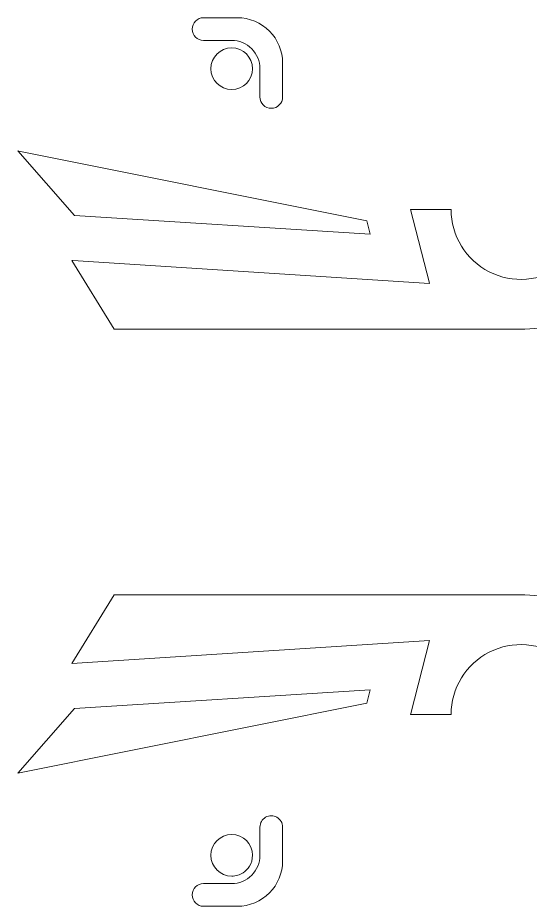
# Model space of a CAD drawing. Header units: millimetres. Extents: x -303 to 303, y -228 to 227.
# Drawn here: x -148.3 to -90.7, y 8.2 to 107.9 of the extents above; entities that cross this region are included whole.
import ezdxf

# ---------------------------------------------------------------- set-up
doc = ezdxf.new("R2010")
doc.units = ezdxf.units.MM
doc.header["$MEASUREMENT"] = 0
doc.layers.add('Layer 1', color=7, linetype='Continuous')

msp = doc.modelspace()

# ---------------------------------------------------------------- linework, layer by layer
at = {"layer": 'Layer 1', "color": 250, "lineweight": 9}
for points, knots in [([(-118.5141, 102.8563), (-118.5141, 102.8563), (-118.5141, 99.0463), (-118.5141, 99.0463), (-118.5141, 99.0463), (-118.5141, 98.3449), (-119.0827, 97.7763), (-119.7841, 97.7763), (-119.7841, 97.7763), (-120.4855, 97.7763), (-121.0541, 98.3449), (-121.0541, 99.0463), (-121.0541, 99.0463), (-121.0541, 99.0463), (-121.0541, 102.2213), (-121.0541, 102.2213), (-121.0541, 102.2213), (-121.0541, 103.0633), (-121.3886, 103.8709), (-121.9841, 104.4663), (-121.9841, 104.4663), (-122.5795, 105.0618), (-123.3871, 105.3963), (-124.2291, 105.3963), (-124.2291, 105.3963), (-124.2291, 105.3963), (-127.4041, 105.3963), (-127.4041, 105.3963), (-127.4041, 105.3963), (-128.1055, 105.3963), (-128.6741, 105.9649), (-128.6741, 106.6663), (-128.6741, 106.6663), (-128.6741, 107.3677), (-128.1055, 107.9363), (-127.4041, 107.9363), (-127.4041, 107.9363), (-127.4041, 107.9363), (-127.3041, 107.9363), (-127.3041, 107.9363), (-127.3041, 107.9363), (-127.3041, 107.9363), (-123.5941, 107.9363), (-123.5941, 107.9363), (-123.5941, 107.9363), (-122.2468, 107.9363), (-120.9547, 107.4011), (-120.002, 106.4484), (-120.002, 106.4484), (-119.0493, 105.4957), (-118.5141, 104.2036), (-118.5141, 102.8563)], [0, 0, 0, 0, 0.0714286, 0.0714286, 0.0714286, 0.0714286, 0.1428571, 0.1428571, 0.1428571, 0.1428571, 0.2142857, 0.2142857, 0.2142857, 0.2142857, 0.2857143, 0.2857143, 0.2857143, 0.2857143, 0.3571429, 0.3571429, 0.3571429, 0.3571429, 0.4285714, 0.4285714, 0.4285714, 0.4285714, 0.5, 0.5, 0.5, 0.5, 0.5714286, 0.5714286, 0.5714286, 0.5714286, 0.6428571, 0.6428571, 0.6428571, 0.6428571, 0.7142857, 0.7142857, 0.7142857, 0.7142857, 0.7857143, 0.7857143, 0.7857143, 0.7857143, 0.8571429, 0.8571429, 0.8571429, 0.8571429, 1, 1, 1, 1]), ([(-124.2291, 104.558), (-122.9386, 104.5579), (-121.8925, 103.5118), (-121.8925, 102.2213), (-121.8925, 102.2213), (-121.8925, 100.9308), (-122.9386, 99.8846), (-124.2291, 99.8846), (-124.2291, 99.8846), (-125.5197, 99.8846), (-126.5658, 100.9308), (-126.5658, 102.2213), (-126.5658, 102.2213), (-126.5658, 103.5118), (-125.5196, 104.558), (-124.2291, 104.558)], [0, 0, 0, 0, 0.2, 0.2, 0.2, 0.2, 0.4, 0.4, 0.4, 0.4, 0.6, 0.6, 0.6, 0.6, 1, 1, 1, 1]), ([(-148.1321, 92.9826), (-148.1321, 92.9826), (-109.0671, 85.1598), (-109.0671, 85.1598), (-109.0671, 85.1598), (-109.0671, 85.1598), (-108.6791, 83.65), (-108.6791, 83.65), (-108.6791, 83.65), (-108.6791, 83.65), (-141.8632, 85.7624), (-141.8632, 85.7624), (-141.8632, 85.7624), (-141.8632, 85.7624), (-148.2531, 93.0068), (-148.2531, 93.0068), (-148.2531, 93.0068), (-148.2531, 93.0068), (-148.1321, 92.9826), (-148.1321, 92.9826)], [0, 0, 0, 0, 0.1666667, 0.1666667, 0.1666667, 0.1666667, 0.3333333, 0.3333333, 0.3333333, 0.3333333, 0.5, 0.5, 0.5, 0.5, 0.6666667, 0.6666667, 0.6666667, 0.6666667, 1, 1, 1, 1]), ([(-60.4917, 83.083), (-56.7316, 81.4772), (-53.3822, 79.0438), (-50.6931, 75.9639), (-50.6931, 75.9639), (-50.6931, 75.9639), (-50.6291, 75.9898), (-50.6291, 75.9898), (-50.6291, 75.9898), (-50.6291, 75.9898), (-42.0987, 79.4433), (-42.0987, 79.4433), (-42.0987, 79.4433), (-42.0987, 79.4433), (-42.076, 79.4124), (-42.076, 79.4124), (-42.076, 79.4124), (-42.076, 79.4124), (-41.8741, 79.1342), (-41.8741, 79.1342), (-41.8741, 79.1342), (-41.8741, 79.1342), (-47.839, 72.0355), (-47.839, 72.0355), (-47.839, 72.0355), (-45.7409, 68.5263), (-44.4615, 64.5889), (-44.0963, 60.5166), (-44.0963, 60.5166), (-44.0963, 60.5166), (-35.0981, 58.2798), (-35.0981, 58.2798), (-35.0981, 58.2798), (-35.0975, 58.1525), (-35.0975, 58.0251), (-35.0981, 57.8977), (-35.0981, 57.8977), (-35.0981, 57.8977), (-44.0963, 55.6609), (-44.0963, 55.6609), (-44.0963, 55.6609), (-44.4615, 51.5886), (-45.7409, 47.6512), (-47.839, 44.142), (-47.839, 44.142), (-47.839, 44.142), (-41.8741, 37.0434), (-41.8741, 37.0434), (-41.8741, 37.0434), (-41.8741, 37.0434), (-42.0987, 36.7343), (-42.0987, 36.7343), (-42.0987, 36.7343), (-42.0987, 36.7343), (-50.6931, 40.2136), (-50.6931, 40.2136), (-50.6931, 40.2136), (-53.4419, 37.1058), (-56.9105, 34.6167), (-60.4917, 33.0947), (-60.4917, 33.0947), (-60.4917, 33.0947), (-59.8385, 23.8457), (-59.8385, 23.8457), (-59.8385, 23.8457), (-59.8385, 23.8457), (-60.2018, 23.7276), (-60.2018, 23.7276), (-60.2018, 23.7276), (-60.2018, 23.7276), (-65.1099, 31.5941), (-65.1099, 31.5941), (-65.1099, 31.5941), (-69.0957, 30.6831), (-73.2357, 30.6831), (-77.2215, 31.5941), (-77.2215, 31.5941), (-77.2215, 31.5941), (-82.1294, 23.7276), (-82.1294, 23.7276), (-82.1294, 23.7276), (-82.1294, 23.7276), (-82.4928, 23.8457), (-82.4928, 23.8457), (-82.4928, 23.8457), (-82.4928, 23.8457), (-81.8395, 33.0947), (-81.8395, 33.0947), (-81.8395, 33.0947), (-83.7137, 33.895), (-85.4918, 34.9036), (-87.1404, 36.1013), (-87.1404, 36.1013), (-89.5275, 37.8356), (-92.6858, 38.0842), (-95.3148, 36.7446), (-95.3148, 36.7446), (-97.9438, 35.4052), (-99.599, 32.704), (-99.599, 29.7534), (-99.599, 29.7534), (-99.599, 29.7534), (-104.147, 29.7534), (-104.147, 29.7534), (-104.147, 29.7534), (-104.147, 29.7534), (-104.1214, 29.8528), (-104.1214, 29.8528), (-104.1214, 29.8528), (-104.1214, 29.8528), (-102.017, 38.0419), (-102.017, 38.0419), (-102.017, 38.0419), (-102.017, 38.0419), (-142.1859, 35.4849), (-142.1859, 35.4849), (-142.1859, 35.4849), (-142.1859, 35.4849), (-137.4383, 43.1678), (-137.4383, 43.1678), (-137.4383, 43.1678), (-137.4383, 43.1678), (-137.3383, 43.1678), (-137.3383, 43.1678), (-137.3383, 43.1678), (-137.3383, 43.1678), (-92.487, 43.1678), (-92.487, 43.1678), (-92.487, 43.1678), (-89.4029, 43.3366), (-86.3548, 42.4376), (-83.8559, 40.6221), (-83.8559, 40.6221), (-74.9161, 34.1271), (-62.5152, 35.4305), (-55.1212, 43.6422), (-55.1212, 43.6422), (-47.7271, 51.8541), (-47.7271, 64.3234), (-55.1211, 72.5352), (-55.1211, 72.5352), (-62.515, 80.7471), (-74.916, 82.0506), (-83.856, 75.5554), (-83.856, 75.5554), (-86.3548, 73.7399), (-89.4029, 72.8409), (-92.4871, 73.0098), (-92.4871, 73.0098), (-92.4871, 73.0098), (-137.4383, 73.0098), (-137.4383, 73.0098), (-137.4383, 73.0098), (-137.4383, 73.0098), (-142.1859, 80.6927), (-142.1859, 80.6927), (-142.1859, 80.6927), (-142.1859, 80.6927), (-142.0819, 80.6861), (-142.0819, 80.6861), (-142.0819, 80.6861), (-142.0819, 80.6861), (-102.017, 78.1357), (-102.017, 78.1357), (-102.017, 78.1357), (-102.017, 78.1357), (-102.0187, 78.1422), (-102.0187, 78.1422), (-102.0187, 78.1422), (-102.0187, 78.1422), (-104.147, 86.4242), (-104.147, 86.4242), (-104.147, 86.4242), (-104.147, 86.4242), (-104.047, 86.4242), (-104.047, 86.4242), (-104.047, 86.4242), (-104.047, 86.4242), (-99.599, 86.4242), (-99.599, 86.4242), (-99.599, 86.4242), (-99.599, 83.4736), (-97.9438, 80.7725), (-95.3148, 79.4329), (-95.3148, 79.4329), (-92.6858, 78.0934), (-89.5276, 78.3419), (-87.1404, 80.0762), (-87.1404, 80.0762), (-85.4918, 81.2741), (-83.7137, 82.2826), (-81.8395, 83.083), (-81.8395, 83.083), (-81.8395, 83.083), (-82.4928, 92.332), (-82.4928, 92.332), (-82.4928, 92.332), (-82.4928, 92.332), (-82.1294, 92.45), (-82.1294, 92.45), (-82.1294, 92.45), (-82.1294, 92.45), (-82.1157, 92.428), (-82.1157, 92.428), (-82.1157, 92.428), (-82.1157, 92.428), (-77.2215, 84.5835), (-77.2215, 84.5835), (-77.2215, 84.5835), (-77.2215, 84.5835), (-77.134, 84.6032), (-77.134, 84.6032), (-77.134, 84.6032), (-73.175, 85.4944), (-69.0665, 85.4878), (-65.1098, 84.5835), (-65.1098, 84.5835), (-65.1098, 84.5835), (-60.2018, 92.45), (-60.2018, 92.45), (-60.2018, 92.45), (-60.2018, 92.45), (-60.1187, 92.4234), (-60.1187, 92.4234), (-60.1187, 92.4234), (-60.1187, 92.4234), (-59.8385, 92.332), (-59.8385, 92.332), (-59.8385, 92.332), (-59.8385, 92.332), (-60.4917, 83.083), (-60.4917, 83.083)], [0, 0, 0, 0, 0.0169492, 0.0169492, 0.0169492, 0.0169492, 0.0338983, 0.0338983, 0.0338983, 0.0338983, 0.0508475, 0.0508475, 0.0508475, 0.0508475, 0.0677966, 0.0677966, 0.0677966, 0.0677966, 0.0847458, 0.0847458, 0.0847458, 0.0847458, 0.1016949, 0.1016949, 0.1016949, 0.1016949, 0.1186441, 0.1186441, 0.1186441, 0.1186441, 0.1355932, 0.1355932, 0.1355932, 0.1355932, 0.1525424, 0.1525424, 0.1525424, 0.1525424, 0.1694915, 0.1694915, 0.1694915, 0.1694915, 0.1864407, 0.1864407, 0.1864407, 0.1864407, 0.2033898, 0.2033898, 0.2033898, 0.2033898, 0.220339, 0.220339, 0.220339, 0.220339, 0.2372881, 0.2372881, 0.2372881, 0.2372881, 0.2542373, 0.2542373, 0.2542373, 0.2542373, 0.2711864, 0.2711864, 0.2711864, 0.2711864, 0.2881356, 0.2881356, 0.2881356, 0.2881356, 0.3050847, 0.3050847, 0.3050847, 0.3050847, 0.3220339, 0.3220339, 0.3220339, 0.3220339, 0.3389831, 0.3389831, 0.3389831, 0.3389831, 0.3559322, 0.3559322, 0.3559322, 0.3559322, 0.3728814, 0.3728814, 0.3728814, 0.3728814, 0.3898305, 0.3898305, 0.3898305, 0.3898305, 0.4067797, 0.4067797, 0.4067797, 0.4067797, 0.4237288, 0.4237288, 0.4237288, 0.4237288, 0.440678, 0.440678, 0.440678, 0.440678, 0.4576271, 0.4576271, 0.4576271, 0.4576271, 0.4745763, 0.4745763, 0.4745763, 0.4745763, 0.4915254, 0.4915254, 0.4915254, 0.4915254, 0.5084746, 0.5084746, 0.5084746, 0.5084746, 0.5254237, 0.5254237, 0.5254237, 0.5254237, 0.5423729, 0.5423729, 0.5423729, 0.5423729, 0.559322, 0.559322, 0.559322, 0.559322, 0.5762712, 0.5762712, 0.5762712, 0.5762712, 0.5932203, 0.5932203, 0.5932203, 0.5932203, 0.6101695, 0.6101695, 0.6101695, 0.6101695, 0.6271186, 0.6271186, 0.6271186, 0.6271186, 0.6440678, 0.6440678, 0.6440678, 0.6440678, 0.6610169, 0.6610169, 0.6610169, 0.6610169, 0.6779661, 0.6779661, 0.6779661, 0.6779661, 0.6949153, 0.6949153, 0.6949153, 0.6949153, 0.7118644, 0.7118644, 0.7118644, 0.7118644, 0.7288136, 0.7288136, 0.7288136, 0.7288136, 0.7457627, 0.7457627, 0.7457627, 0.7457627, 0.7627119, 0.7627119, 0.7627119, 0.7627119, 0.779661, 0.779661, 0.779661, 0.779661, 0.7966102, 0.7966102, 0.7966102, 0.7966102, 0.8135593, 0.8135593, 0.8135593, 0.8135593, 0.8305085, 0.8305085, 0.8305085, 0.8305085, 0.8474576, 0.8474576, 0.8474576, 0.8474576, 0.8644068, 0.8644068, 0.8644068, 0.8644068, 0.8813559, 0.8813559, 0.8813559, 0.8813559, 0.8983051, 0.8983051, 0.8983051, 0.8983051, 0.9152542, 0.9152542, 0.9152542, 0.9152542, 0.9322034, 0.9322034, 0.9322034, 0.9322034, 0.9491525, 0.9491525, 0.9491525, 0.9491525, 0.9661017, 0.9661017, 0.9661017, 0.9661017, 1, 1, 1, 1]), ([(-141.8632, 30.4152), (-141.8632, 30.4152), (-108.6791, 32.5276), (-108.6791, 32.5276), (-108.6791, 32.5276), (-108.6791, 32.5276), (-108.6808, 32.5211), (-108.6808, 32.5211), (-108.6808, 32.5211), (-108.6808, 32.5211), (-109.0671, 31.0178), (-109.0671, 31.0178), (-109.0671, 31.0178), (-109.0671, 31.0178), (-148.2531, 23.1708), (-148.2531, 23.1708), (-148.2531, 23.1708), (-148.2531, 23.1708), (-141.8632, 30.4152), (-141.8632, 30.4152)], [0, 0, 0, 0, 0.1666667, 0.1666667, 0.1666667, 0.1666667, 0.3333333, 0.3333333, 0.3333333, 0.3333333, 0.5, 0.5, 0.5, 0.5, 0.6666667, 0.6666667, 0.6666667, 0.6666667, 1, 1, 1, 1]), ([(-119.1491, 18.2312), (-118.7562, 18.0044), (-118.5141, 17.5851), (-118.5141, 17.1314), (-118.5141, 17.1314), (-118.5141, 17.1314), (-118.5141, 13.3214), (-118.5141, 13.3214), (-118.5141, 13.3214), (-118.5141, 11.9741), (-119.0493, 10.682), (-120.002, 9.7293), (-120.002, 9.7293), (-120.9547, 8.7766), (-122.2468, 8.2414), (-123.5941, 8.2414), (-123.5941, 8.2414), (-123.5941, 8.2414), (-127.4041, 8.2414), (-127.4041, 8.2414), (-127.4041, 8.2414), (-128.1055, 8.2414), (-128.6741, 8.81), (-128.6741, 9.5114), (-128.6741, 9.5114), (-128.6741, 10.2128), (-128.1055, 10.7814), (-127.4041, 10.7814), (-127.4041, 10.7814), (-127.4041, 10.7814), (-127.3041, 10.7814), (-127.3041, 10.7814), (-127.3041, 10.7814), (-127.3041, 10.7814), (-124.2291, 10.7814), (-124.2291, 10.7814), (-124.2291, 10.7814), (-123.3871, 10.7814), (-122.5795, 11.1159), (-121.9841, 11.7113), (-121.9841, 11.7113), (-121.3886, 12.3067), (-121.0541, 13.1143), (-121.0541, 13.9564), (-121.0541, 13.9564), (-121.0541, 13.9564), (-121.0541, 17.1314), (-121.0541, 17.1314), (-121.0541, 17.1314), (-121.0541, 17.5851), (-120.8121, 18.0044), (-120.4191, 18.2312), (-120.4191, 18.2312), (-120.0262, 18.4581), (-119.5421, 18.4581), (-119.1491, 18.2312)], [0, 0, 0, 0, 0.0666667, 0.0666667, 0.0666667, 0.0666667, 0.1333333, 0.1333333, 0.1333333, 0.1333333, 0.2, 0.2, 0.2, 0.2, 0.2666667, 0.2666667, 0.2666667, 0.2666667, 0.3333333, 0.3333333, 0.3333333, 0.3333333, 0.4, 0.4, 0.4, 0.4, 0.4666667, 0.4666667, 0.4666667, 0.4666667, 0.5333333, 0.5333333, 0.5333333, 0.5333333, 0.6, 0.6, 0.6, 0.6, 0.6666667, 0.6666667, 0.6666667, 0.6666667, 0.7333333, 0.7333333, 0.7333333, 0.7333333, 0.8, 0.8, 0.8, 0.8, 0.8666667, 0.8666667, 0.8666667, 0.8666667, 1, 1, 1, 1]), ([(-122.2365, 12.7355), (-122.4162, 12.4429), (-122.6585, 12.1929), (-122.9448, 12.0042), (-122.9448, 12.0042), (-123.3133, 11.7612), (-123.7546, 11.6197), (-124.2291, 11.6197), (-124.2291, 11.6197), (-125.5197, 11.6197), (-126.5658, 12.6659), (-126.5658, 13.9564), (-126.5658, 13.9564), (-126.5658, 15.2469), (-125.5196, 16.2931), (-124.2291, 16.2931), (-124.2291, 16.2931), (-122.9386, 16.293), (-121.8925, 15.2469), (-121.8925, 13.9564), (-121.8925, 13.9564), (-121.8925, 13.5089), (-122.0183, 13.0908), (-122.2365, 12.7355)], [0, 0, 0, 0, 0.1428571, 0.1428571, 0.1428571, 0.1428571, 0.2857143, 0.2857143, 0.2857143, 0.2857143, 0.4285714, 0.4285714, 0.4285714, 0.4285714, 0.5714286, 0.5714286, 0.5714286, 0.5714286, 0.7142857, 0.7142857, 0.7142857, 0.7142857, 1, 1, 1, 1])]:
    msp.add_open_spline(points, degree=3, knots=knots, dxfattribs=at)

doc.saveas('drawing.dxf')
